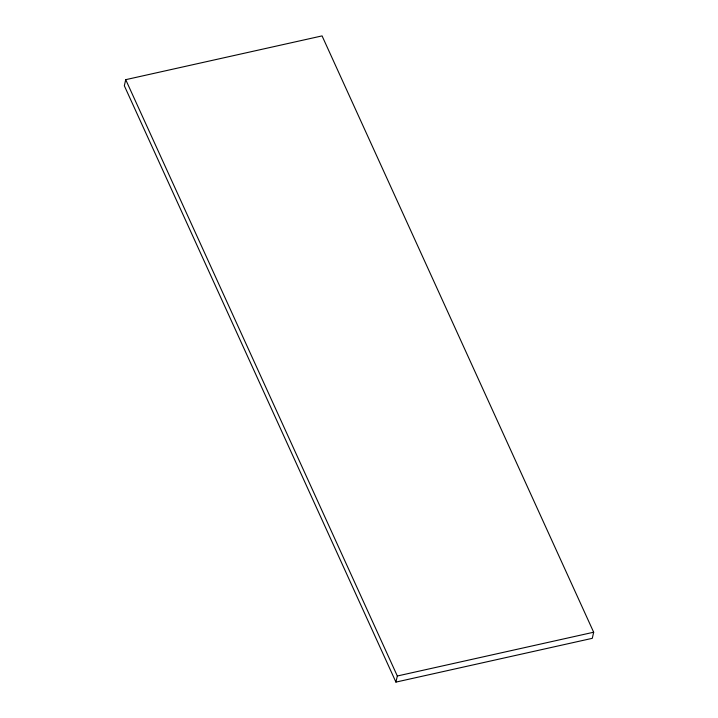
<?xml version="1.0" encoding="UTF-8"?>
<svg xmlns="http://www.w3.org/2000/svg" width="718" height="718" viewBox="0 0 718 718"><rect width="100%" height="100%" fill="white"/><g stroke="black" fill="none" stroke-linecap="round" stroke-linejoin="round"><path stroke-width="1.08" d="M125.713 79.671L124.331 85.774L395.932 682.1L592.287 638.329L593.669 632.226L322.068 35.9L125.713 79.671L397.323 675.997L395.932 682.1M397.323 675.997L593.669 632.226"/></g></svg>
